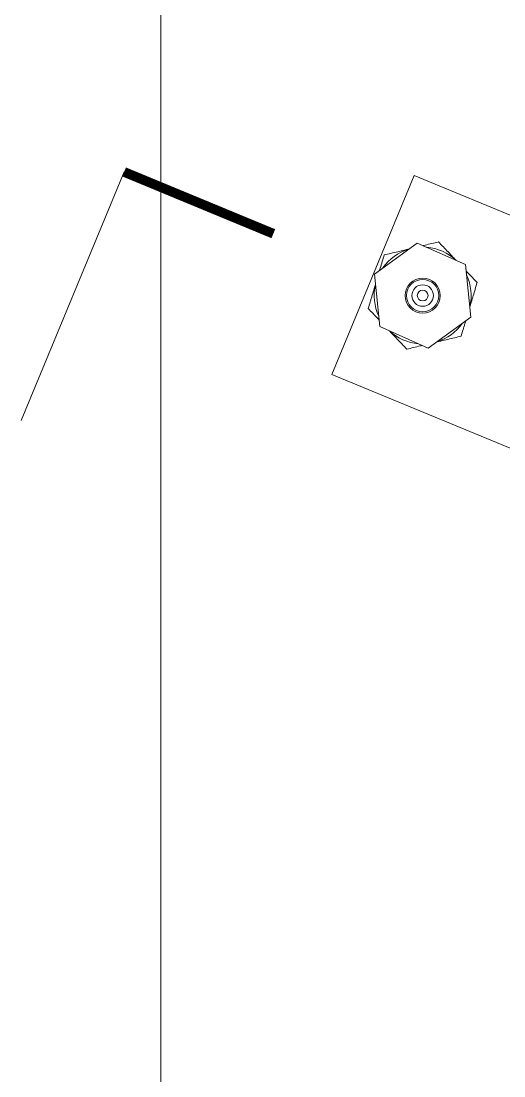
# Model space of a CAD drawing. Header units: millimetres. Extents: x 0 to 2970, y 0 to 2245.
# Drawn here: x 1528.2 to 1617.9, y 1639.2 to 1835.1 of the extents above; entities that cross this region are included whole.
import ezdxf

# ---------------------------------------------------------------- set-up
doc = ezdxf.new("R2010")
doc.units = ezdxf.units.MM
doc.layers.add('1', color=7, linetype='Continuous', true_color=0xffffff)
doc.layers.add('170', color=7, linetype='Continuous', true_color=0xffffff)

# ---------------------------------------------------------------- blocks, each defined once
blk = doc.blocks.new('ASSORTED_DRAFT1')
at = {"color": 3, "lineweight": 18}
blk.add_solid([(305.635846, 352.18595), (306.680055, 356.082992), (307.653105, 355.679945), (305.635846, 352.18595)], dxfattribs=at)

msp = doc.modelspace()

# ---------------------------------------------------------------- linework, layer by layer
at = {"layer": '1', "color": 7, "linetype": 'Continuous', "lineweight": 18}
for p, q in [((1601.19, 1806.46), (1585.88, 1769.5)), ((1601.19, 1806.46), (1677.41, 1774.88)), ((1593.81, 1788.15), (1601.75, 1793.91)), ((1601.75, 1793.91), (1610.72, 1789.92)), ((1610.72, 1789.92), (1611.74, 1780.16)), ((1594.83, 1778.39), (1593.81, 1788.15)), ((1611.74, 1780.16), (1603.8, 1774.39)), ((1603.8, 1774.39), (1594.83, 1778.39)), ((1585.88, 1769.5), (1662.1, 1737.93))]:
    msp.add_line(p, q, dxfattribs=at)
for radius in [3.25, 3, 2, 1]:
    msp.add_circle((1602.77, 1784.15), radius, dxfattribs=at)
for start, end in [(106.7897, 145.1653), (46.7897, 85.1653), (346.7897, 25.1653), (166.7897, 205.1653), (286.7897, 325.1653), (226.7897, 265.1653)]:
    msp.add_arc((1602.77, 1784.15), 9, start, end, dxfattribs=at)
for points, knots in [([(1602.87, 1793.43), (1602.99, 1793.46), (1603.11, 1793.49), (1604.08, 1793.72), (1604.91, 1793.92), (1605.73, 1794.11)], [0, 0, 0, 0, 0.126113, 0.126113, 1, 1, 1, 1]), ([(1605.73, 1794.11), (1606.32, 1793.5), (1606.91, 1792.87), (1607.8, 1791.93), (1608.1, 1791.62), (1608.59, 1791.1), (1608.78, 1790.9), (1608.97, 1790.7)], [0, 0, 0, 0, 0.550689, 0.550689, 0.826034, 0.826034, 1, 1, 1, 1]), ([(1594.78, 1788.86), (1594.82, 1788.99), (1594.86, 1789.12), (1595.02, 1789.66), (1595.14, 1790.07), (1595.39, 1790.89), (1595.51, 1791.29), (1595.63, 1791.7)], [0, 0, 0, 0, 0.131827, 0.131827, 0.565913, 0.565913, 1, 1, 1, 1]), ([(1595.63, 1791.7), (1596.45, 1791.89), (1597.29, 1792.09), (1598.55, 1792.39), (1598.97, 1792.5), (1599.66, 1792.66), (1599.93, 1792.73), (1600.2, 1792.79)], [0, 0, 0, 0, 0.550689, 0.550689, 0.826034, 0.826034, 1, 1, 1, 1]), ([(1610.86, 1788.71), (1610.94, 1788.62), (1611.03, 1788.52), (1611.71, 1787.81), (1612.3, 1787.18), (1612.88, 1786.57)], [0, 0, 0, 0, 0.126113, 0.126113, 1, 1, 1, 1]), ([(1592.67, 1781.73), (1592.79, 1782.14), (1592.91, 1782.55), (1593.06, 1783.06), (1593.09, 1783.17), (1593.15, 1783.37), (1593.25, 1783.69), (1593.34, 1784), (1593.52, 1784.62), (1593.65, 1785.04), (1593.85, 1785.72), (1593.93, 1785.98), (1594.01, 1786.25)], [0, 0, 0, 0, 0.275577, 0.275577, 0.344471, 0.344471, 0.413365, 0.551154, 0.551154, 0.826731, 0.826731, 1, 1, 1, 1]), ([(1611.54, 1782.06), (1611.62, 1782.32), (1611.7, 1782.59), (1611.79, 1782.91), (1611.81, 1782.96), (1611.84, 1783.07), (1611.89, 1783.23), (1612, 1783.59), (1612.09, 1783.91), (1612.28, 1784.53), (1612.4, 1784.94), (1612.64, 1785.76), (1612.76, 1786.17), (1612.88, 1786.57)], [0, 0, 0, 0, 0.173724, 0.173724, 0.208153, 0.208153, 0.242581, 0.311437, 0.44915, 0.44915, 0.724575, 0.724575, 1, 1, 1, 1]), ([(1594.69, 1779.6), (1594.6, 1779.69), (1594.52, 1779.78), (1593.84, 1780.5), (1593.25, 1781.12), (1592.67, 1781.73)], [0, 0, 0, 0, 0.126113, 0.126113, 1, 1, 1, 1]), ([(1610.76, 1779.44), (1610.73, 1779.32), (1610.69, 1779.2), (1610.59, 1778.87), (1610.5, 1778.56), (1610.41, 1778.25), (1610.35, 1778.04), (1610.32, 1777.94), (1610.16, 1777.42), (1610.04, 1777.01), (1609.92, 1776.61)], [0, 0, 0, 0, 0.12487, 0.12487, 0.343653, 0.453044, 0.453044, 0.562435, 0.562435, 1, 1, 1, 1]), ([(1599.81, 1774.19), (1599.23, 1774.81), (1598.64, 1775.43), (1597.75, 1776.37), (1597.45, 1776.69), (1596.96, 1777.2), (1596.77, 1777.41), (1596.58, 1777.61)], [0, 0, 0, 0, 0.550689, 0.550689, 0.826034, 0.826034, 1, 1, 1, 1]), ([(1609.92, 1776.61), (1609.09, 1776.41), (1608.26, 1776.21), (1607, 1775.91), (1606.58, 1775.81), (1605.88, 1775.64), (1605.61, 1775.58), (1605.34, 1775.51)], [0, 0, 0, 0, 0.550689, 0.550689, 0.826034, 0.826034, 1, 1, 1, 1]), ([(1602.68, 1774.87), (1602.55, 1774.85), (1602.43, 1774.82), (1601.47, 1774.59), (1600.64, 1774.39), (1599.81, 1774.19)], [0, 0, 0, 0, 0.126113, 0.126113, 1, 1, 1, 1])]:
    msp.add_open_spline(points, degree=3, knots=knots, dxfattribs=at)
at = {"layer": '170', "color": 35, "linetype": 'Continuous', "lineweight": 18}
msp.add_line((1554.13, 1309.91), (1554.13, 1893.35), dxfattribs=at)
at = {"layer": '170', "color": 3, "linetype": 'Continuous', "lineweight": 18}
msp.add_line((1528.18, 1760.93), (1547.31, 1807.12), dxfattribs=at)
at = {"layer": '170', "color": 3, "linetype": 'Continuous', "lineweight": 35, "const_width": 1.8}
msp.add_lwpolyline([(1547.31, 1807.12), (1575.03, 1795.64)], dxfattribs=at)

# ---------------------------------------------------------------- block references
at = {"layer": '170', "color": 3, "linetype": 'Continuous', "lineweight": 18, "xscale": 5, "yscale": 5, "zscale": 5}
msp.add_blockref('ASSORTED_DRAFT1', (0, 0), dxfattribs=at)

doc.saveas('drawing.dxf')
